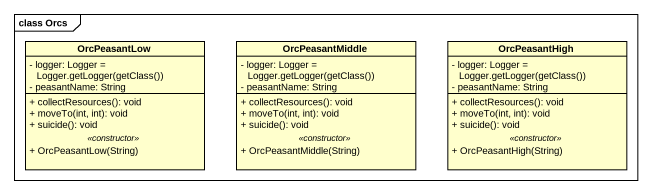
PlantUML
@startuml
mainframe class Orcs
hide circle
hide empty members
skinparam classAttributeIconSize 0
class OrcPeasantLow {
  {field} - logger: Logger = Logger.getLogger(getClass())
  - peasantName: String
  --
  + collectResources(): void
  + moveTo(int, int): void
  + suicide(): void
  .. <<constructor>> ..
  + OrcPeasantLow(String)
}
class OrcPeasantMiddle {
  {field} - logger: Logger = Logger.getLogger(getClass())
  - peasantName: String
  --
  + collectResources(): void
  + moveTo(int, int): void
  + suicide(): void
  .. <<constructor>> ..
  + OrcPeasantMiddle(String)
}
class OrcPeasantHigh {
  {field} - logger: Logger = Logger.getLogger(getClass())
  - peasantName: String
  --
  + collectResources(): void
  + moveTo(int, int): void
  + suicide(): void
  .. <<constructor>> ..
  + OrcPeasantHigh(String)
}
@enduml
